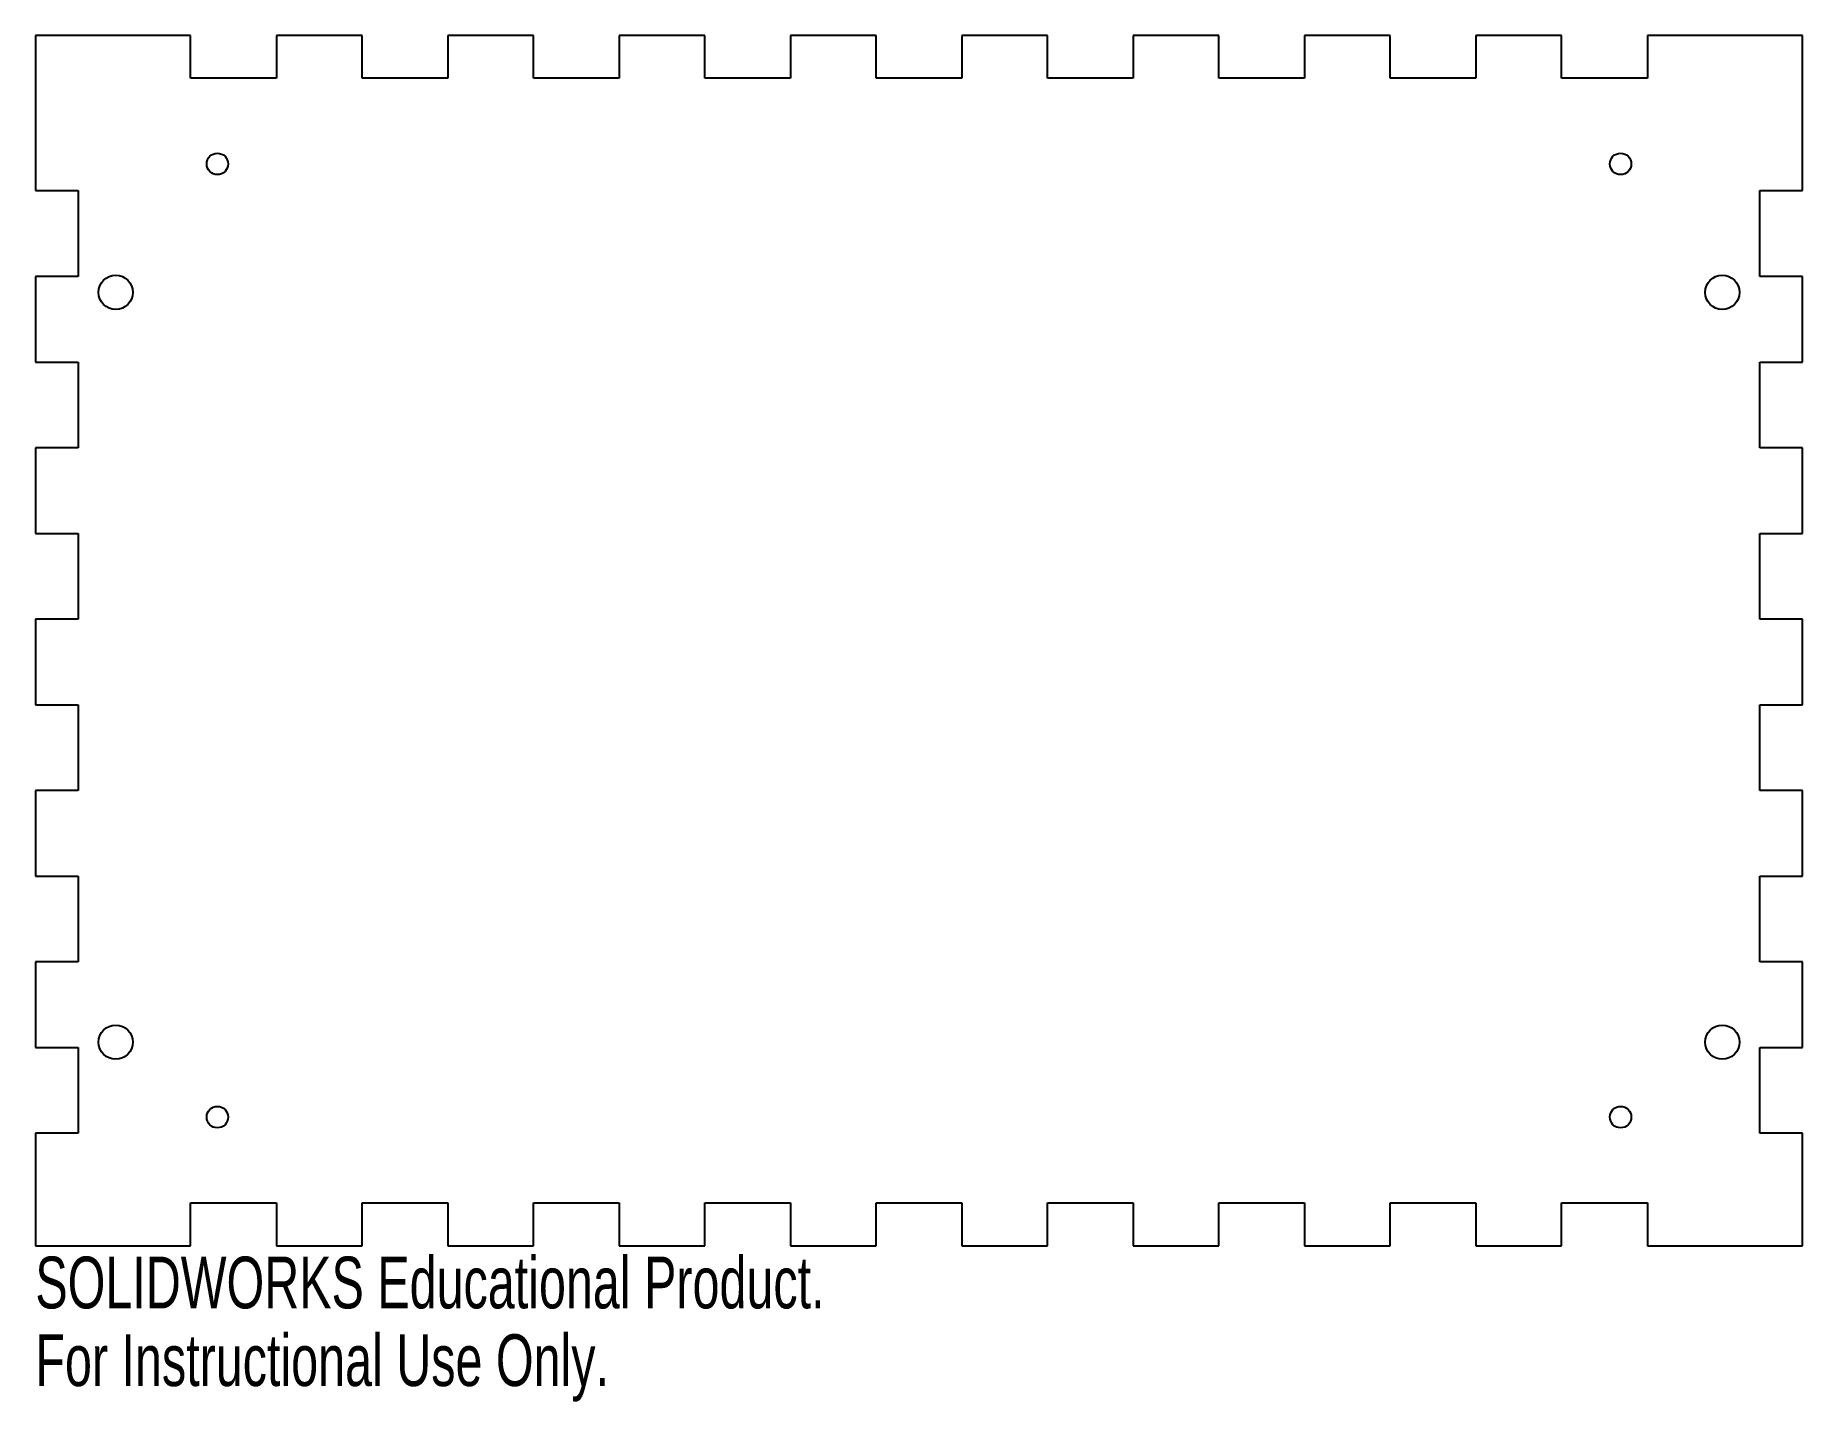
# Model space of a CAD drawing. Header units: millimetres. Extents: x 10 to 175, y 122 to 250.
import ezdxf

# ---------------------------------------------------------------- set-up
doc = ezdxf.new("R2010")
doc.units = ezdxf.units.MM
doc.styles.add('SLDTEXTSTYLE0', font='TXT', dxfattribs={"width": 0.7})

msp = doc.modelspace()

# ---------------------------------------------------------------- linework, layer by layer
at = {"color": 7, "linetype": 'Continuous', "lineweight": 25}
for p, q in [((24.5001, 249.999), (10.0004, 249.999)), ((10.0004, 249.999), (10.0004, 235.5)), ((24.5001, 246), (24.5001, 249.999)), ((40.5007, 249.999), (32.4997, 249.999)), ((32.4997, 249.999), (32.4997, 246)), ((40.5007, 246), (40.5007, 249.999)), ((56.4995, 249.999), (48.4999, 249.999)), ((48.4999, 249.999), (48.4999, 246)), ((56.4995, 246), (56.4995, 249.999)), ((72.5001, 249.999), (64.5005, 249.999)), ((64.5005, 249.999), (64.5005, 246)), ((72.5001, 246), (72.5001, 249.999)), ((88.5003, 249.999), (80.4997, 249.999)), ((80.4997, 249.999), (80.4997, 246)), ((88.5003, 246), (88.5003, 249.999)), ((104.499, 249.999), (96.4999, 249.999)), ((96.4999, 249.999), (96.4999, 246)), ((104.499, 246), (104.499, 249.999)), ((120.5, 249.999), (112.5, 249.999)), ((112.5, 249.999), (112.5, 246)), ((120.5, 246), (120.5, 249.999)), ((136.5, 249.999), (128.501, 249.999)), ((128.501, 249.999), (128.501, 246)), ((136.5, 246), (136.5, 249.999)), ((152.499, 249.999), (144.5, 249.999)), ((144.5, 249.999), (144.5, 246)), ((152.499, 246), (152.499, 249.999)), ((175, 249.999), (160.5, 249.999)), ((160.5, 249.999), (160.5, 246)), ((175, 235.5), (175, 249.999)), ((32.4997, 246), (24.5001, 246)), ((48.4999, 246), (40.5007, 246)), ((64.5005, 246), (56.4995, 246)), ((80.4997, 246), (72.5001, 246)), ((96.4999, 246), (88.5003, 246)), ((112.5, 246), (104.499, 246)), ((128.501, 246), (120.5, 246)), ((144.5, 246), (136.5, 246)), ((160.5, 246), (152.499, 246)), ((10.0004, 235.5), (13.9995, 235.5)), ((13.9995, 235.5), (13.9995, 227.5)), ((171, 227.5), (171, 235.5)), ((171, 235.5), (175, 235.5)), ((13.9995, 227.5), (10.0004, 227.5)), ((10.0004, 227.5), (10.0004, 219.499)), ((175, 227.5), (171, 227.5)), ((175, 219.499), (175, 227.5)), ((10.0004, 219.499), (13.9995, 219.499)), ((13.9995, 219.499), (13.9995, 211.5)), ((171, 211.5), (171, 219.499)), ((171, 219.499), (175, 219.499)), ((13.9995, 211.5), (10.0004, 211.5)), ((10.0004, 211.5), (10.0004, 203.501)), ((175, 211.5), (171, 211.5)), ((175, 203.501), (175, 211.5)), ((10.0004, 203.501), (13.9995, 203.501)), ((13.9995, 203.501), (13.9995, 195.5)), ((171, 195.5), (171, 203.501)), ((171, 203.501), (175, 203.501)), ((13.9995, 195.5), (10.0004, 195.5)), ((10.0004, 195.5), (10.0004, 187.5)), ((175, 195.5), (171, 195.5)), ((175, 187.5), (175, 195.5)), ((10.0004, 187.5), (13.9995, 187.5)), ((13.9995, 187.5), (13.9995, 179.5)), ((171, 179.5), (171, 187.5)), ((171, 187.5), (175, 187.5)), ((13.9995, 179.5), (10.0004, 179.5)), ((10.0004, 179.5), (10.0004, 171.5)), ((175, 179.5), (171, 179.5)), ((175, 171.5), (175, 179.5)), ((10.0004, 171.5), (13.9995, 171.5)), ((13.9995, 171.5), (13.9995, 163.5)), ((171, 163.5), (171, 171.5)), ((171, 171.5), (175, 171.5)), ((13.9995, 163.5), (10.0004, 163.5)), ((10.0004, 163.5), (10.0004, 155.499)), ((175, 163.5), (171, 163.5)), ((175, 155.499), (175, 163.5)), ((10.0004, 155.499), (13.9995, 155.499)), ((13.9995, 155.499), (13.9995, 147.5)), ((171, 147.5), (171, 155.499)), ((171, 155.499), (175, 155.499)), ((13.9995, 147.5), (10.0004, 147.5)), ((10.0004, 147.5), (10.0004, 137.001)), ((175, 147.5), (171, 147.5)), ((175, 137.001), (175, 147.5)), ((24.5001, 137.001), (24.5001, 141)), ((24.5001, 141), (32.4997, 141)), ((32.4997, 141), (32.4997, 137.001)), ((40.5007, 137.001), (40.5007, 141)), ((40.5007, 141), (48.4999, 141)), ((48.4999, 141), (48.4999, 137.001)), ((56.4995, 137.001), (56.4995, 141)), ((56.4995, 141), (64.5005, 141)), ((64.5005, 141), (64.5005, 137.001)), ((72.5001, 137.001), (72.5001, 141)), ((72.5001, 141), (80.4997, 141)), ((80.4997, 141), (80.4997, 137.001)), ((88.5003, 137.001), (88.5003, 141)), ((88.5003, 141), (96.4999, 141)), ((96.4999, 141), (96.4999, 137.001)), ((104.499, 137.001), (104.499, 141)), ((104.499, 141), (112.5, 141)), ((112.5, 141), (112.5, 137.001)), ((120.5, 137.001), (120.5, 141)), ((120.5, 141), (128.501, 141)), ((128.501, 141), (128.501, 137.001)), ((136.5, 137.001), (136.5, 141)), ((136.5, 141), (144.5, 141)), ((144.5, 141), (144.5, 137.001)), ((152.499, 137.001), (152.499, 141)), ((152.499, 141), (160.5, 141)), ((160.5, 141), (160.5, 137.001)), ((10.0004, 137.001), (24.5001, 137.001)), ((32.4997, 137.001), (40.5007, 137.001)), ((48.4999, 137.001), (56.4995, 137.001)), ((64.5005, 137.001), (72.5001, 137.001)), ((80.4997, 137.001), (88.5003, 137.001)), ((96.4999, 137.001), (104.499, 137.001)), ((112.5, 137.001), (120.5, 137.001)), ((128.501, 137.001), (136.5, 137.001)), ((144.5, 137.001), (152.499, 137.001)), ((160.5, 137.001), (175, 137.001))]:
    msp.add_line(p, q, dxfattribs=at)
for centre, radius in [((27.0004, 237.999), 1), ((158, 237.999), 1), ((17.5, 225.999), 1.6), ((167.5, 225.999), 1.6), ((17.5, 155.999), 1.6), ((167.5, 155.999), 1.6), ((27.0004, 149.001), 1), ((158, 149.001), 1)]:
    msp.add_circle(centre, radius, dxfattribs=at)

# ---------------------------------------------------------------- texts
at = {"color": 7, "linetype": 'Continuous', "char_height": 4.83362, "attachment_point": 1, "style": 'SLDTEXTSTYLE0'}
for s, insert in [('SOLIDWORKS Educational Product.', (10.0004, 135.9814)), ('For Instructional Use Only.', (10.0004, 128.731))]:
    msp.add_mtext(s, dxfattribs=dict(at, insert=insert))

doc.saveas('drawing.dxf')
